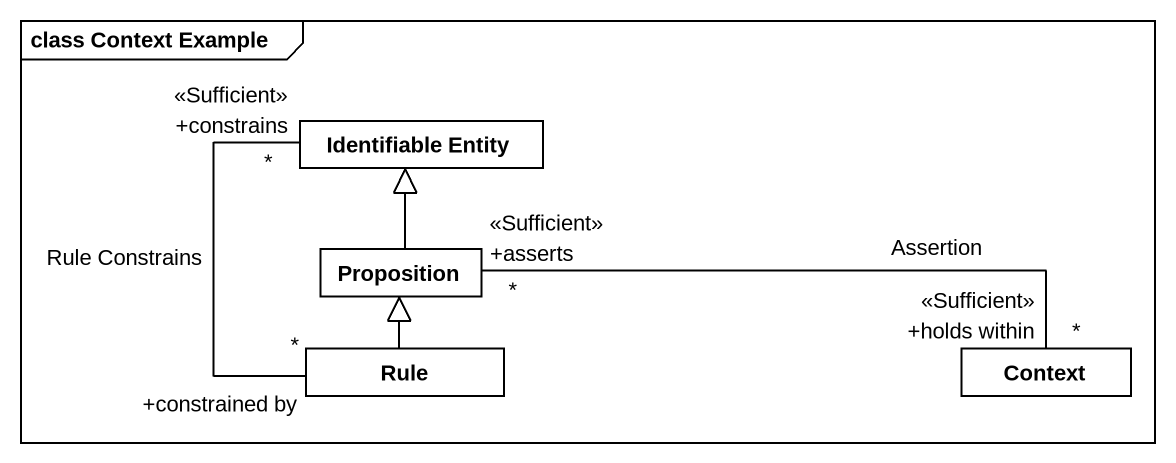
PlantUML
@startuml
mainframe class Context Example
hide circle
hide empty members
class "Identifiable Entity" as Identifiable_Entity
class Proposition
class Rule
class Context
Proposition -up-|> Identifiable_Entity
Rule "+constrained by\n*" -up- "+constrains\n<<Sufficient>>\n*" Identifiable_Entity : Rule Constrains
Rule -up-|> Proposition
Context "+holds within\n<<Sufficient>>\n*" -left- "+asserts\n<<Sufficient>>\n*" Proposition : Assertion
@enduml
